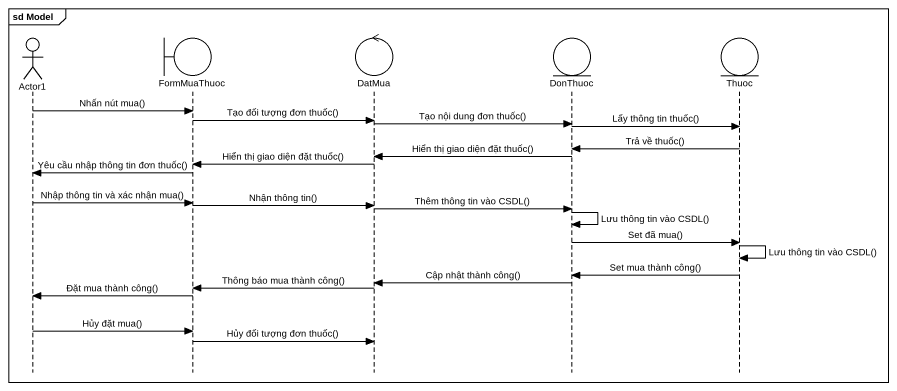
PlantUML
@startuml
mainframe sd Model
hide footbox
actor Actor1
boundary FormMuaThuoc
control DatMua
entity DonThuoc
entity Thuoc

Actor1 -> FormMuaThuoc : Nhấn nút mua()
FormMuaThuoc -> DatMua : Tạo đối tượng đơn thuốc()
DatMua -> DonThuoc : Tạo nội dung đơn thuốc()
DonThuoc -> Thuoc : Lấy thông tin thuốc()
Thuoc -> DonThuoc : Trả về thuốc()
DonThuoc -> DatMua : Hiển thị giao diện đặt thuốc()
DatMua -> FormMuaThuoc : Hiển thị giao diện đặt thuốc()
FormMuaThuoc -> Actor1 : Yêu cầu nhập thông tin đơn thuốc()
Actor1 -> FormMuaThuoc : Nhập thông tin và xác nhận mua()
FormMuaThuoc -> DatMua : Nhận thông tin()
DatMua -> DonThuoc : Thêm thông tin vào CSDL()
DonThuoc -> DonThuoc : Lưu thông tin vào CSDL()
DonThuoc -> Thuoc : Set đã mua()
Thuoc -> Thuoc : Lưu thông tin vào CSDL()
Thuoc -> DonThuoc : Set mua thành công()
DonThuoc -> DatMua : Cập nhật thành công()
DatMua -> FormMuaThuoc : Thông báo mua thành công()
FormMuaThuoc -> Actor1 : Đặt mua thành công()
Actor1 -> FormMuaThuoc : Hủy đặt mua()
FormMuaThuoc -> DatMua : Hủy đối tượng đơn thuốc()
@enduml
